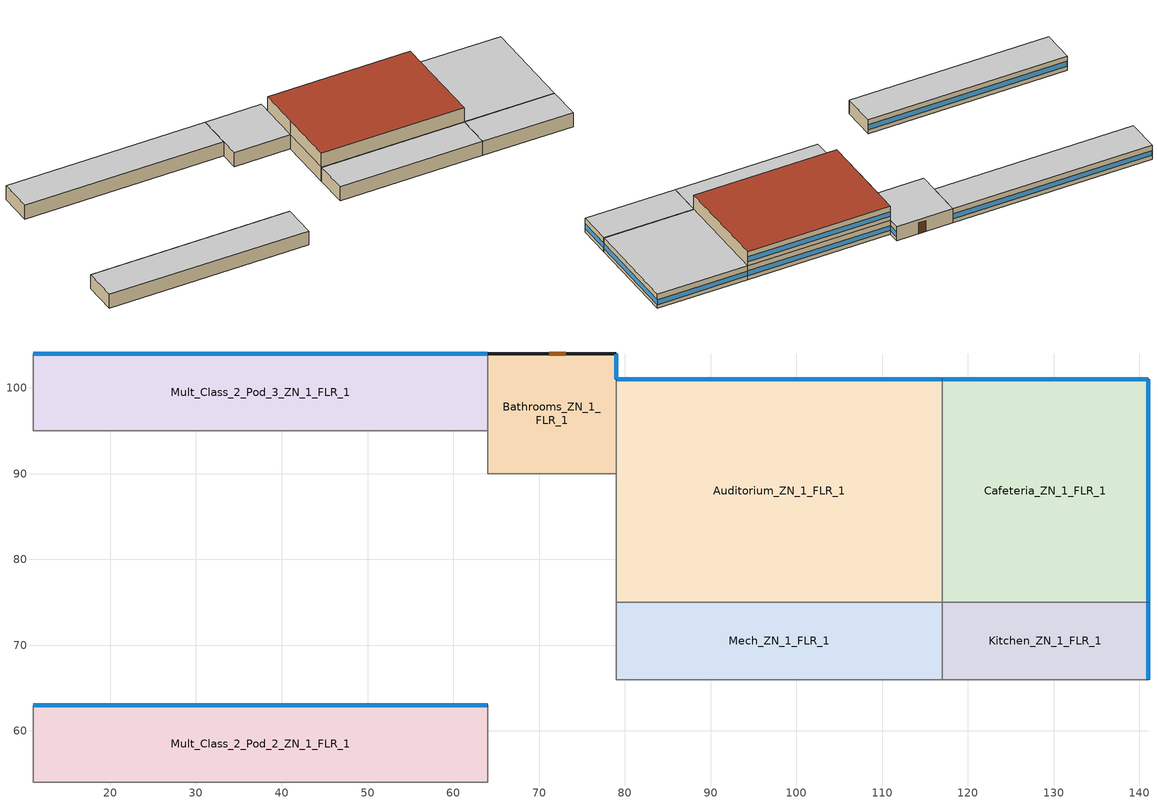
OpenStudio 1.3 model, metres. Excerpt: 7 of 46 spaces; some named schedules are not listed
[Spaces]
Bathrooms_ZN_1_FLR_1
 floor ground: 79,104 79,90 64,90 64,104 z0
 wall outside: 79,101 79,104 64,104 z0:4
 wall to Main_Corridor_ZN_1_FLR_1: 64,90 79,90 z0:4
 wall to Mult_Class_2_Pod_3_ZN_1_FLR_1: 64,104 64,95 z0:4
 wall to Auditorium_ZN_1_FLR_1: 79,90 79,101 z0:4
 wall to Corridor_Pod_3_ZN_1_FLR_1: 64,95 64,90 z0:4
 window: 79,101.05 79,103.95 z1.1:2.55
 door: 73.13,104 71.21,104 z0:3.1
 ceiling to Bathrooms_ZN_1_FLR_2: 79,90 79,104 64,104 64,90 z4
Kitchen_ZN_1_FLR_1
 floor ground: 141,75 141,66 117,66 117,75 z0
 wall outside: 141,66 141,75 z0:4
 wall to Mech_ZN_1_FLR_1: 117,75 117,66 z0:4
 wall to Cafeteria_ZN_1_FLR_1: 141,75 117,75 z0:4
 wall to Aux_Gym_ZN_1_FLR_1: 117,66 141,66 z0:4
 window: 141,66.05 141,74.95 z1.1:2.52
 ceiling to LIBRARY_MEDIA_CENTER_ZN_1_FLR_2: 141,66 141,75 117,75 117,66 z4
Auditorium_ZN_1_FLR_1
 floor ground: 117,101 117,75 79,75 79,101 z0
 wall outside: 117,101 79,101 z4:8; 117,101 79,101 z0:4
 wall to Mech_ZN_1_FLR_2: 79,75 117,75 z4:8
 wall to LIBRARY_MEDIA_CENTER_ZN_1_FLR_2: 117,75 117,101 z4:8
 wall to Cafeteria_ZN_1_FLR_1: 117,75 117,101 z0:4
 wall to Mech_ZN_1_FLR_1: 79,75 117,75 z0:4
 wall to Main_Corridor_ZN_1_FLR_1: 79,90 79,75 z0:4
 wall to Bathrooms_ZN_1_FLR_2: 79,101 79,90 z4:8
 wall to Main_Corridor_ZN_1_FLR_2: 79,90 79,75 z4:8
 window: 116.95,101 79.05,101 z1.1:2.5; 116.95,101 79.05,101 z5.1:6.5
 roof outside: 117,75 117,101 79,101 79,75 z8
Cafeteria_ZN_1_FLR_1
 floor ground: 141,101 141,75 117,75 117,101 z0
 wall outside: 141,75 141,101 117,101 z0:4
 window: 141,75.05 141,100.95 / 140.95,101 117.05,101 z1.1:2.51
 ceiling to LIBRARY_MEDIA_CENTER_ZN_1_FLR_2: 141,75 141,101 117,101 117,75 z4
Mech_ZN_1_FLR_1
 floor ground: 117,75 117,66 79,66 79,75 z0
 wall to Gym_ZN_1_FLR_1: 79,66 117,66 z0:4
 wall to Main_Corridor_ZN_1_FLR_1: 79,75 79,66 z0:4
 ceiling to Mech_ZN_1_FLR_2: 117,66 117,75 79,75 79,66 z4
Mult_Class_2_Pod_2_ZN_1_FLR_1
 floor ground: 64,63 64,54 11,54 11,63 z0
 wall outside: 64,63 11,63 z0:4
 wall to Main_Corridor_ZN_1_FLR_1: 64,54 64,63 z0:4
 wall to Corridor_Pod_2_ZN_1_FLR_1: 11,54 64,54 z0:4
 wall to Corner_Class_2_Pod_2_ZN_1_FLR_1: 11,63 11,54 z0:4
 window: 63.95,63 11.05,63 z1.1:2.5
 ceiling to Mult_Class_2_Pod_2_ZN_1_FLR_2: 64,54 64,63 11,63 11,54 z4
Mult_Class_2_Pod_3_ZN_1_FLR_1
 floor ground: 64,104 64,95 11,95 11,104 z0
 wall outside: 64,104 11,104 z0:4
 wall to Corridor_Pod_3_ZN_1_FLR_1: 11,95 64,95 z0:4
 wall to Corner_Class_2_Pod_3_ZN_1_FLR_1: 11,104 11,95 z0:4
 window: 63.95,104 11.05,104 z1.1:2.5
 ceiling to Mult_Class_2_Pod_3_ZN_1_FLR_2: 64,95 64,104 11,104 11,95 z4
[Site]
USA IL-CHICAGO-OHARE: Latitude {deg}=41.77; Longitude {deg}=-87.75; Time Zone {hr}=-6; Elevation {m}=190; Terrain=City
[SizingPeriod:DesignDay] Barometric Pressure {Pa}=99063; Rain Indicator=0; Snow Indicator=0; Day of Month=21; Daylight Saving Time Indicator=0; Humidity Indicating Type=Wetbulb; Solar Model Indicator=ASHRAEClearSky
Name | Maximum Dry-Bulb Temperature {C} | Daily Dry-Bulb Temperature Range {deltaC} | Humidity Indicating Conditions at Maximum Dry-Bulb {BasedOnField A3} | Wind Speed {m/s} | Wind Direction {deg} | Sky Clearness | Month | Day Type
CHICAGO Ann Clg .4% Condns WB=>MDB | 31.2 | 10.7 | 25.5 | 5.3 | 230 | 1 | 7 | SummerDesignDay
CHICAGO Ann Htg 99.6% Condns DB | -20.6 | 0 | -20.6 | 4.9 | 270 | 0 | 1 | WinterDesignDay
[Building]
Ref Bldg Secondary School New2004_v1.3_5.0: North Axis {deg}=0; Space Type=ASHRAE 90.1-2004 SecondarySchool Classroom; Default Construction Set=ASHRAE 90.1-2004 ClimateZone 5-6 (s scho) ConstSet
[ClimateZones]
Climate Zone Institution Name 1=ASHRAE; Climate Zone Document Name 1=ANSI/ASHRAE Standard 169; Climate Zone Document Year 1=2006; Climate Zone Value 1=5B; Climate Zone Institution Name 2=CEC; Climate Zone Document Name 2=California Climate Zone Descriptions; Climate Zone Document Year 2=1995
[WindowMaterial:Gas] Gas Type=Air
Name | Thickness {m} | Thickness
Air | 0.0127
000 Air 13mm |  | 0.0127
[Material]
Name | Roughness | Thickness {m} | Conductivity {W/m-K} | Density {kg/m3} | Specific Heat {J/kg-K} | Thermal Absorptance | Solar Absorptance | Visible Absorptance | Thickness | Conductivity | Density | Specific Heat
Wood Siding | MediumSmooth | 0.01 | 0.11 | 544.62 | 1210 | 0.9 | 0.78 | 0.78
1/2IN Gypsum | Smooth | 0.0127 | 0.16 | 784.9 | 830 | 0.9 | 0.92 | 0.92
Metal Decking | MediumSmooth | 0.0015 | 45.006 | 7680 | 418.4 | 0.9 | 0.7 | 0.3
MAT-CC05 4 HW CONCRETE | Rough | 0.1016 | 1.311 | 2240 | 836.8 | 0.9 | 0.7 | 0.7
Roof Membrane | VeryRough | 0.0095 | 0.16 | 1121.29 | 1460 | 0.9 | 0.7 | 0.7
000 G05 25mm wood | MediumSmooth |  |  |  |  |  |  |  | 0.0254 | 0.15 | 608 | 1630
Steel Frame NonRes Wall Insulation-2.10 | MediumRough |  |  |  |  | 0.9 | 0.7 | 0.7 | 0.0870565 | 0.049 | 265 | 836.8
IEAD NonRes Roof Insulation-2.85 | MediumRough |  |  |  |  | 0.9 | 0.7 | 0.7 | 0.127339 | 0.049 | 265 | 836.8
000 F16 Acoustic tile | MediumSmooth |  |  |  |  |  |  |  | 0.0191 | 0.06 | 368 | 590
000 M11 100mm lightweight concrete | MediumRough |  |  |  |  |  |  |  | 0.1016 | 0.53 | 1280 | 840
000 G01a 19mm gypsum board | MediumSmooth |  |  |  |  |  |  |  | 0.019 | 0.16 | 800 | 1090
000 F08 Metal surface | Smooth |  |  |  |  |  |  |  | 0.0008 | 45.28 | 7824 | 500
000 I01 25mm insulation board | MediumRough |  |  |  |  |  |  |  | 0.0254 | 0.03 | 43 | 1210
[Material:NoMass]
CP02 CARPET PAD: Roughness=VeryRough; Thermal Resistance {m2-K/W}=0.2165; Thermal Absorptance=0.9; Solar Absorptance=0.7; Visible Absorptance=0.8
[Construction]
000 Interior Partition; 000 Interior Door: 000 G05 25mm wood
000 ExtSlabCarpet 4in ClimateZone 1-8: MAT-CC05 4 HW CONCRETE, CP02 CARPET PAD
ASHRAE 90.1-2004 ExtWall SteelFrame ClimateZone 5-6: Wood Siding, Steel Frame NonRes Wall Insulation-2.10, 1/2IN Gypsum
ASHRAE 90.1-2004 ExtRoof IEAD ClimateZone 5-6: Roof Membrane, IEAD NonRes Roof Insulation-2.85, Metal Decking
000 Interior Floor: 000 F16 Acoustic tile, 000 F05 Ceiling air space resistance, 000 M11 100mm lightweight concrete
000 Interior Wall: 000 G01a 19mm gypsum board, 000 F04 Wall air space resistance, 000 G01a 19mm gypsum board
000 Interior Ceiling: 000 M11 100mm lightweight concrete, 000 F05 Ceiling air space resistance, 000 F16 Acoustic tile
ASHRAE 90.1-2004 ExtWindow ClimateZone 4-6: Fixed Window 3.24/0.39/0.31
000 Exterior Door: 000 F08 Metal surface, 000 I01 25mm insulation board
000 Exterior Window: 000 Clear 3mm, 000 Air 13mm, 000 Clear 3mm
000 Interior Window: 000 Clear 3mm
[WindowMaterial:Glazing]
000 Clear 3mm: Optical Data Type=SpectralAverage; Thickness=0.003; Solar Transmittance at Normal Incidence=0.837; Front Side Solar Reflectance at Normal Incidence=0.075; Back Side Solar Reflectance at Normal Incidence=0.075; Visible Transmittance at Normal Incidence=0.898; Front Side Visible Reflectance at Normal Incidence=0.081; Back Side Visible Reflectance at Normal Incidence=0.081; Infrared Transmittance at Normal Incidence=0; Front Side Infrared Hemispherical Emissivity=0.84; Back Side Infrared Hemispherical Emissivity=0.84; Conductivity=0.9
[WindowMaterial:SimpleGlazingSystem]
Fixed Window 3.24/0.39/0.31: U-Factor=3.23646; Solar Heat Gain Coefficient=0.39; Visible Transmittance=0.31
[DefaultConstructionSet]
ASHRAE 90.1-2004 ClimateZone 5-6 (s scho) ConstSet: Default Exterior Surface Constructions=ASHRAE 90.1-2004 ClimateZone 5-6 (s scho) Exterior DefSurfCons; Default Interior Surface Constructions=000 Interior DefSurfCons; Default Ground Contact Surface Constructions=000 Ground DefSurfCons; Default Exterior SubSurface Constructions=ASHRAE 90.1-2004 ClimateZone 5-6 (s scho) Exterior DefSubCons; Default Interior SubSurface Constructions=000 Interior DefSubCons; Interior Partition Construction=000 Interior Partition
[DefaultSurfaceConstructions]
Name | Floor Construction | Wall Construction | Roof Ceiling Construction
ASHRAE 90.1-2004 ClimateZone 5-6 (s scho) Exterior DefSurfCons | 000 ExtSlabCarpet 4in ClimateZone 1-8 | ASHRAE 90.1-2004 ExtWall SteelFrame ClimateZone 5-6 | ASHRAE 90.1-2004 ExtRoof IEAD ClimateZone 5-6
000 Interior DefSurfCons | 000 Interior Floor | 000 Interior Wall | 000 Interior Ceiling
000 Ground DefSurfCons | 000 ExtSlabCarpet 4in ClimateZone 1-8 | 000 ExtSlabCarpet 4in ClimateZone 1-8 | 000 ExtSlabCarpet 4in ClimateZone 1-8
[DefaultSubSurfaceConstructions] Glass Door Construction=000 Exterior Window; Skylight Construction=000 Exterior Window; Tubular Daylight Dome Construction=000 Interior Window; Tubular Daylight Diffuser Construction=000 Interior Window
Name | Fixed Window Construction | Operable Window Construction | Door Construction
ASHRAE 90.1-2004 ClimateZone 5-6 (s scho) Exterior DefSubCons | ASHRAE 90.1-2004 ExtWindow ClimateZone 4-6 | ASHRAE 90.1-2004 ExtWindow ClimateZone 4-6 | 000 Exterior Door
000 Interior DefSubCons | 000 Interior Window | 000 Interior Window | 000 Interior Door
[Material:AirGap]
Name | Thermal Resistance
000 F05 Ceiling air space resistance | 0.18
000 F04 Wall air space resistance | 0.15
[ThermalZone] Multiplier=1; Use Ideal Air Loads=No
Name | Thermostat
Bathrooms_ZN_1_FLR_1 Thermal Zone; Mech_ZN_1_FLR_1 Thermal Zone; Kitchen_ZN_1_FLR_1 Thermal Zone | Thermostat Setpoint Dual Setpoint 2
Mult_Class_2_Pod_2_ZN_1_FLR_1 Thermal Zone; Auditorium_ZN_1_FLR_1 Thermal Zone; Cafeteria_ZN_1_FLR_1 Thermal Zone; Mult_Class_2_Pod_3_ZN_1_FLR_1 Thermal Zone | Thermostat Setpoint Dual Setpoint 1
[Space] Building Story=Building Story 1; Part of Total Floor Area=Yes
Name | Space Type | Thermal Zone
Bathrooms_ZN_1_FLR_1 | ASHRAE 90.1-2004 SecondarySchool Restroom | Bathrooms_ZN_1_FLR_1 Thermal Zone
Mech_ZN_1_FLR_1 | ASHRAE 90.1-2004 SecondarySchool Mechanical | Mech_ZN_1_FLR_1 Thermal Zone
Mult_Class_2_Pod_2_ZN_1_FLR_1 |  | Mult_Class_2_Pod_2_ZN_1_FLR_1 Thermal Zone
Auditorium_ZN_1_FLR_1 | ASHRAE 90.1-2004 SecondarySchool Auditorium | Auditorium_ZN_1_FLR_1 Thermal Zone
Kitchen_ZN_1_FLR_1 | ASHRAE 90.1-2004 SecondarySchool Kitchen | Kitchen_ZN_1_FLR_1 Thermal Zone
Cafeteria_ZN_1_FLR_1 | ASHRAE 90.1-2004 SecondarySchool Cafeteria | Cafeteria_ZN_1_FLR_1 Thermal Zone
Mult_Class_2_Pod_3_ZN_1_FLR_1 |  | Mult_Class_2_Pod_3_ZN_1_FLR_1 Thermal Zone
[ThermostatSetpoint:DualSetpoint]
Name | Heating Setpoint Temperature Schedule | Cooling Setpoint Temperature Schedule
Thermostat Setpoint Dual Setpoint 1 | SecondarySchool HtgSetp | SecondarySchool ClgSetp
Thermostat Setpoint Dual Setpoint 2 | SecondarySchool HtgSetp BathCorrMechKitchen | SecondarySchool ClgSetp BathCorrMechKitchen
[People:Definition] Number of People Calculation Method=People/Area; Number of People=0; Fraction Radiant=0.3
Name | People per Space Floor Area
SecondarySchool Classroom PeopDef | 0.249938
SecondarySchool Auditorium PeopDef | 1.0004
SecondarySchool Cafeteria PeopDef | 0.71946
SecondarySchool Kitchen PeopDef | 0.166625
SecondarySchool Mechanical PeopDef | 0.0100104
SecondarySchool Restroom PeopDef | 0.0999967
[Lights:Definition] Design Level Calculation Method=Watts/Area; Lighting Level=0
Name | Watts per Space Floor Area
ASHRAE 90.1-2004 SecondarySchool Classroom LightsDef; ASHRAE 90.1-2004 SecondarySchool Cafeteria LightsDef | 15.0695
ASHRAE 90.1-2004 SecondarySchool Auditorium LightsDef; ASHRAE 90.1-2004 SecondarySchool Restroom LightsDef | 9.68752
ASHRAE 90.1-2004 SecondarySchool Kitchen LightsDef | 12.9167
ASHRAE 90.1-2004 SecondarySchool Mechanical LightsDef | 16.1459
[ElectricEquipment:Definition] Design Level Calculation Method=Watts/Area; Design Level=0
Name | Watts per Space Floor Area
ASHRAE 90.1-2004 SecondarySchool Classroom ElecDef | 10.0104
ASHRAE 90.1-2004 SecondarySchool Auditorium ElecDef | 4.9514
ASHRAE 90.1-2004 SecondarySchool Cafeteria ElecDef | 19.2674
ASHRAE 90.1-2004 SecondarySchool Kitchen ElecDef | 222.275
ASHRAE 90.1-2004 SecondarySchool Mechanical ElecDef; ASHRAE 90.1-2004 SecondarySchool Restroom ElecDef | 3.98265
[DesignSpecification:OutdoorAir] Outdoor Air Method=Sum; Outdoor Air Flow Rate=0; Outdoor Air Flow Air Changes per Hour=0
Name | Outdoor Air Flow per Person | Outdoor Air Flow per Floor Area
SecondarySchool Classroom Outdoor Air; SecondarySchool Auditorium Outdoor Air; SecondarySchool Kitchen Outdoor Air | 0.0086106 | 0
SecondarySchool Cafeteria Outdoor Air | 0.0107645 | 0
SecondarySchool Mechanical Outdoor Air | 0 | 0.000254
SecondarySchool Restroom Outdoor Air | 0.0269088 | 0
[GasEquipment:Definition]
ASHRAE 90.1-2004 SecondarySchool Kitchen GasDef: Design Level Calculation Method=Watts/Area; Design Level=0; Watts per Space Floor Area=1119.45
[BuildingStory]
Building Story 1: Nominal Z Coordinate {m}=0; Default Construction Set=ASHRAE 90.1-2004 ClimateZone 5-6 (s scho) ConstSet
[SpaceType] Standards Building Type=SecondarySchool
Name | Default Schedule Set | Design Specification Outdoor Air Object | Standards Space Type
ASHRAE 90.1-2004 SecondarySchool Classroom | SecondarySchool Classroom Schedules | SecondarySchool Classroom Outdoor Air | Classroom
ASHRAE 90.1-2004 SecondarySchool Auditorium | SecondarySchool Auditorium Schedules | SecondarySchool Auditorium Outdoor Air | Auditorium
ASHRAE 90.1-2004 SecondarySchool Cafeteria | SecondarySchool Cafeteria Schedules | SecondarySchool Cafeteria Outdoor Air | Cafeteria
ASHRAE 90.1-2004 SecondarySchool Kitchen | SecondarySchool Kitchen Schedules | SecondarySchool Kitchen Outdoor Air | Kitchen
ASHRAE 90.1-2004 SecondarySchool Mechanical | SecondarySchool Mechanical Schedules | SecondarySchool Mechanical Outdoor Air | Mechanical
ASHRAE 90.1-2004 SecondarySchool Restroom | SecondarySchool Restroom Schedules | SecondarySchool Restroom Outdoor Air | Restroom
[DefaultScheduleSet] People Activity Level Schedule=SecondarySchool Activity; Lighting Schedule=SecondarySchool Bldg Light; Infiltration Schedule=SecondarySchool Infil
Name | Number of People Schedule | Electric Equipment Schedule | Gas Equipment Schedule
SecondarySchool Classroom Schedules; SecondarySchool Cafeteria Schedules; SecondarySchool Mechanical Schedules; SecondarySchool Restroom Schedules | SecondarySchool Bldg Occ | SecondarySchool Bldg Equip
SecondarySchool Auditorium Schedules | SecondarySchool Auditorium Occ | SecondarySchool Bldg Equip
SecondarySchool Kitchen Schedules | SecondarySchool Bldg Occ | SecondarySchool Kitchen Equip | SecondarySchool Kitchen Gas
[People]
Name | People Definition | Space or SpaceType
ASHRAE 90.1-2004 SecondarySchool Classroom PeopInst | SecondarySchool Classroom PeopDef | ASHRAE 90.1-2004 SecondarySchool Classroom
ASHRAE 90.1-2004 SecondarySchool Auditorium PeopInst | SecondarySchool Auditorium PeopDef | ASHRAE 90.1-2004 SecondarySchool Auditorium
ASHRAE 90.1-2004 SecondarySchool Cafeteria PeopInst | SecondarySchool Cafeteria PeopDef | ASHRAE 90.1-2004 SecondarySchool Cafeteria
ASHRAE 90.1-2004 SecondarySchool Kitchen PeopInst | SecondarySchool Kitchen PeopDef | ASHRAE 90.1-2004 SecondarySchool Kitchen
ASHRAE 90.1-2004 SecondarySchool Mechanical PeopInst | SecondarySchool Mechanical PeopDef | ASHRAE 90.1-2004 SecondarySchool Mechanical
ASHRAE 90.1-2004 SecondarySchool Restroom PeopInst | SecondarySchool Restroom PeopDef | ASHRAE 90.1-2004 SecondarySchool Restroom
[Lights]
Name | Lights Definition | Space or SpaceType | Schedule
ASHRAE 90.1-2004 SecondarySchool Classroom LightsInst | ASHRAE 90.1-2004 SecondarySchool Classroom LightsDef | ASHRAE 90.1-2004 SecondarySchool Classroom | My Custom Schedule
ASHRAE 90.1-2004 SecondarySchool Auditorium LightsInst | ASHRAE 90.1-2004 SecondarySchool Auditorium LightsDef | ASHRAE 90.1-2004 SecondarySchool Auditorium
ASHRAE 90.1-2004 SecondarySchool Cafeteria LightsInst | ASHRAE 90.1-2004 SecondarySchool Cafeteria LightsDef | ASHRAE 90.1-2004 SecondarySchool Cafeteria
ASHRAE 90.1-2004 SecondarySchool Kitchen LightsInst | ASHRAE 90.1-2004 SecondarySchool Kitchen LightsDef | ASHRAE 90.1-2004 SecondarySchool Kitchen
ASHRAE 90.1-2004 SecondarySchool Mechanical LightsInst | ASHRAE 90.1-2004 SecondarySchool Mechanical LightsDef | ASHRAE 90.1-2004 SecondarySchool Mechanical
ASHRAE 90.1-2004 SecondarySchool Restroom LightsInst | ASHRAE 90.1-2004 SecondarySchool Restroom LightsDef | ASHRAE 90.1-2004 SecondarySchool Restroom
[ElectricEquipment]
Name | Electric Equipment Definition | Space or SpaceType | Schedule
ASHRAE 90.1-2004 SecondarySchool Classroom ElecInst | ASHRAE 90.1-2004 SecondarySchool Classroom ElecDef | ASHRAE 90.1-2004 SecondarySchool Classroom | My Custom Schedule
ASHRAE 90.1-2004 SecondarySchool Auditorium ElecInst | ASHRAE 90.1-2004 SecondarySchool Auditorium ElecDef | ASHRAE 90.1-2004 SecondarySchool Auditorium
ASHRAE 90.1-2004 SecondarySchool Cafeteria ElecInst | ASHRAE 90.1-2004 SecondarySchool Cafeteria ElecDef | ASHRAE 90.1-2004 SecondarySchool Cafeteria
ASHRAE 90.1-2004 SecondarySchool Kitchen ElecInst | ASHRAE 90.1-2004 SecondarySchool Kitchen ElecDef | ASHRAE 90.1-2004 SecondarySchool Kitchen
ASHRAE 90.1-2004 SecondarySchool Mechanical ElecInst | ASHRAE 90.1-2004 SecondarySchool Mechanical ElecDef | ASHRAE 90.1-2004 SecondarySchool Mechanical
ASHRAE 90.1-2004 SecondarySchool Restroom ElecInst | ASHRAE 90.1-2004 SecondarySchool Restroom ElecDef | ASHRAE 90.1-2004 SecondarySchool Restroom
[SpaceInfiltration:DesignFlowRate] Design Flow Rate Calculation Method=AirChanges/Hour; Design Flow Rate=0; Air Changes per Hour=0.18
Name | Space or SpaceType
ASHRAE 90.1-2004 SecondarySchool Classroom Infil | ASHRAE 90.1-2004 SecondarySchool Classroom
ASHRAE 90.1-2004 SecondarySchool Auditorium Infil | ASHRAE 90.1-2004 SecondarySchool Auditorium
ASHRAE 90.1-2004 SecondarySchool Cafeteria Infil | ASHRAE 90.1-2004 SecondarySchool Cafeteria
ASHRAE 90.1-2004 SecondarySchool Kitchen Infil | ASHRAE 90.1-2004 SecondarySchool Kitchen
ASHRAE 90.1-2004 SecondarySchool Mechanical Infil | ASHRAE 90.1-2004 SecondarySchool Mechanical
ASHRAE 90.1-2004 SecondarySchool Restroom Infil | ASHRAE 90.1-2004 SecondarySchool Restroom
[GasEquipment]
ASHRAE 90.1-2004 SecondarySchool Kitchen GasInst: Gas Equipment Definition=ASHRAE 90.1-2004 SecondarySchool Kitchen GasDef; Space or SpaceType=ASHRAE 90.1-2004 SecondarySchool Kitchen
[Schedule:Ruleset]
Name | Default Day Schedule | Summer Design Day Schedule | Winter Design Day Schedule
SecondarySchool Bldg Occ | SecondarySchool Bldg Occ Default Schedule | SecondarySchool Bldg Occ Summer Design Day | SecondarySchool Bldg Occ Winter Design Day
SecondarySchool Activity | SecondarySchool Activity Default Schedule | SecondarySchool Activity Summer Design Day | SecondarySchool Activity Winter Design Day
SecondarySchool Bldg Light | SecondarySchool Bldg Light Default Schedule | SecondarySchool Bldg Light Summer Design Day | SecondarySchool Bldg Light Winter Design Day
SecondarySchool Bldg Equip | SecondarySchool Bldg Equip Default Schedule | SecondarySchool Bldg Equip Summer Design Day | SecondarySchool Bldg Equip Winter Design Day
SecondarySchool Infil | SecondarySchool Infil Default Schedule | SecondarySchool Infil Summer Design Day | SecondarySchool Infil Winter Design Day
SecondarySchool Auditorium Occ | SecondarySchool Auditorium Occ Default Schedule | SecondarySchool Auditorium Occ Summer Design Day | SecondarySchool Auditorium Occ Winter Design Day
SecondarySchool Kitchen Equip | SecondarySchool Kitchen Equip Default Schedule | SecondarySchool Kitchen Equip Summer Design Day | SecondarySchool Kitchen Equip Winter Design Day
SecondarySchool Kitchen Gas | SecondarySchool Kitchen Gas Default Schedule | SecondarySchool Kitchen Gas Summer Design Day | SecondarySchool Kitchen Gas Winter Design Day
SecondarySchool ClgSetp | SecondarySchool ClgSetp Default Schedule | SecondarySchool ClgSetp Summer Design Day | SecondarySchool ClgSetp Winter Design Day
SecondarySchool HtgSetp | SecondarySchool HtgSetp Default Schedule | SecondarySchool HtgSetp Summer Design Day | SecondarySchool HtgSetp Winter Design Day
SecondarySchool ClgSetp BathCorrMechKitchen | SecondarySchool ClgSetp BathCorrMechKitchen Default Schedule | SecondarySchool ClgSetp BathCorrMechKitchen Summer Design Day | SecondarySchool ClgSetp BathCorrMechKitchen Winter Design Day
SecondarySchool HtgSetp BathCorrMechKitchen | SecondarySchool HtgSetp BathCorrMechKitchen Default Schedule | SecondarySchool HtgSetp BathCorrMechKitchen Summer Design Day | SecondarySchool HtgSetp BathCorrMechKitchen Winter Design Day
My Custom Schedule | Schedule Day 1
[Schedule:Day]
SecondarySchool Bldg Occ Default Schedule; SecondarySchool Bldg Occ Summer Design Day: 8, 0, 0, 16, 0, 0.7, 21, 0, 0.15, 24, 0, 0
SecondarySchool Bldg Occ Winter Design Day: 24, 0, 0
SecondarySchool Activity Default Schedule; SecondarySchool Activity Summer Design Day; SecondarySchool Activity Winter Design Day: 24, 0, 120
SecondarySchool Bldg Light Default Schedule; SecondarySchool Bldg Light Summer Design Day: 7, 0, 0.1773, 21, 0, 0.9, 24, 0, 0.1773
SecondarySchool Bldg Light Winter Design Day: 24, 0, 0.1773
SecondarySchool Bldg Equip Default Schedule; SecondarySchool Bldg Equip Summer Design Day: 8, 0, 0.35, 17, 0, 0.95, 24, 0, 0.35
SecondarySchool Bldg Equip Winter Design Day: 24, 0, 0.35
[Schedule:Rule] Date Specification Type=DateRange; Start Day=1
Name | Schedule Ruleset | Rule Order | Day Schedule | Apply Sunday | Apply Monday | Apply Tuesday | Apply Wednesday | Apply Thursday | Apply Friday | Apply Saturday | Start Month | End Month | End Day
SecondarySchool Bldg Occ Rule 1 | SecondarySchool Bldg Occ | 0 | SecondarySchool Bldg Occ Rule 1 Day Schedule | Yes | No | No | No | No | No | Yes | 9 | 12 | 31
SecondarySchool Bldg Occ Rule 2 | SecondarySchool Bldg Occ | 1 | SecondarySchool Bldg Occ Rule 2 Day Schedule | No | Yes | Yes | Yes | Yes | Yes | No | 9 | 12 | 31
SecondarySchool Bldg Occ Rule 3 | SecondarySchool Bldg Occ | 2 | SecondarySchool Bldg Occ Rule 3 Day Schedule | Yes | No | No | No | No | No | Yes | 7 | 9 | 1
SecondarySchool Bldg Occ Rule 4 | SecondarySchool Bldg Occ | 3 | SecondarySchool Bldg Occ Rule 4 Day Schedule | No | Yes | Yes | Yes | Yes | Yes | No | 7 | 9 | 1
SecondarySchool Bldg Occ Rule 5 | SecondarySchool Bldg Occ | 4 | SecondarySchool Bldg Occ Rule 5 Day Schedule | Yes | No | No | No | No | No | Yes | 1 | 6 | 30
SecondarySchool Bldg Light Rule 1 | SecondarySchool Bldg Light | 0 | SecondarySchool Bldg Light Rule 1 Day Schedule | Yes | No | No | No | No | No | Yes | 9 | 12 | 31
SecondarySchool Bldg Light Rule 2 | SecondarySchool Bldg Light | 1 | SecondarySchool Bldg Light Rule 2 Day Schedule | No | Yes | Yes | Yes | Yes | Yes | No | 9 | 12 | 31
SecondarySchool Bldg Light Rule 3 | SecondarySchool Bldg Light | 2 | SecondarySchool Bldg Light Rule 3 Day Schedule | Yes | No | No | No | No | No | Yes | 7 | 9 | 1
SecondarySchool Bldg Light Rule 4 | SecondarySchool Bldg Light | 3 | SecondarySchool Bldg Light Rule 4 Day Schedule | No | Yes | Yes | Yes | Yes | Yes | No | 7 | 9 | 1
SecondarySchool Bldg Light Rule 5 | SecondarySchool Bldg Light | 4 | SecondarySchool Bldg Light Rule 5 Day Schedule | Yes | No | No | No | No | No | Yes | 1 | 6 | 30
SecondarySchool Bldg Equip Rule 1 | SecondarySchool Bldg Equip | 0 | SecondarySchool Bldg Equip Rule 1 Day Schedule | Yes | No | No | No | No | No | Yes | 9 | 12 | 31
SecondarySchool Bldg Equip Rule 2 | SecondarySchool Bldg Equip | 1 | SecondarySchool Bldg Equip Rule 2 Day Schedule | No | Yes | Yes | Yes | Yes | Yes | No | 9 | 12 | 31
SecondarySchool Bldg Equip Rule 3 | SecondarySchool Bldg Equip | 2 | SecondarySchool Bldg Equip Rule 3 Day Schedule | Yes | No | No | No | No | No | Yes | 7 | 9 | 1
SecondarySchool Bldg Equip Rule 4 | SecondarySchool Bldg Equip | 3 | SecondarySchool Bldg Equip Rule 4 Day Schedule | No | Yes | Yes | Yes | Yes | Yes | No | 7 | 9 | 1
